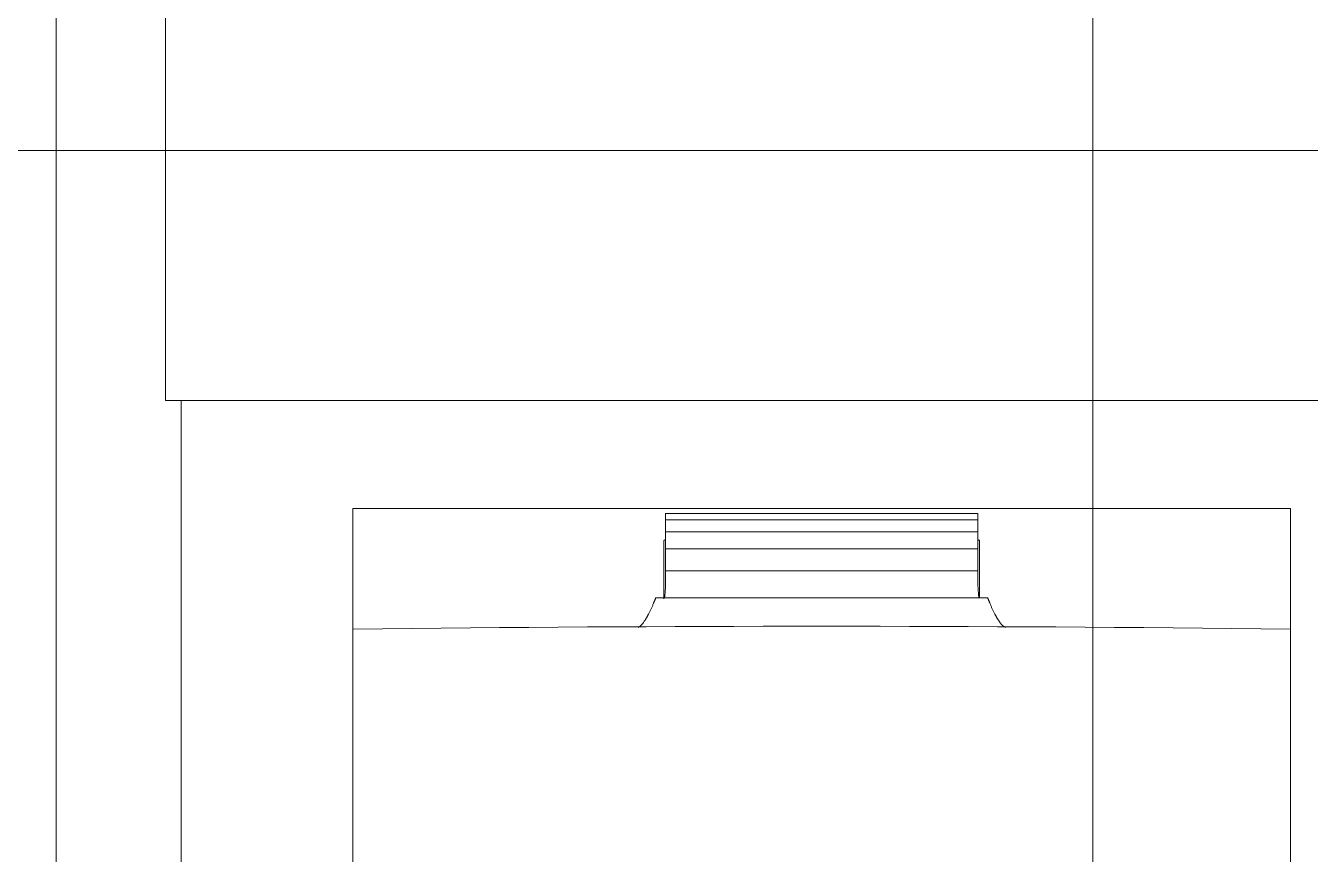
# Model space of a CAD drawing. Header units: millimetres. Extents: x -5 to 111, y -3 to 86.
# Drawn here: x 20.21053 to 20.25164, y 19.49497 to 19.5215 of the extents above; entities that cross this region are included whole.
import ezdxf

# ---------------------------------------------------------------- set-up
doc = ezdxf.new("R2010")
doc.units = ezdxf.units.MM
doc.linetypes.add('STRICHPUNKT2', pattern=[0.5, 0.25, -0.125, 0, -0.125])
doc.layers.add('A1I6----E-', color=3, linetype='Continuous', lineweight=25)
doc.layers.add('A1Z29---T-', color=5, linetype='Continuous', lineweight=18)
doc.styles.add('ARIAL', font='ARIAL.TTF')

# ---------------------------------------------------------------- blocks, each defined once
blk = doc.blocks.new('Gruppe-455')
at = {"layer": 'A1I6----E-', "linetype": 'Continuous', "lineweight": 9}
for p, q in [((-30.588947, -23.001103), (-30.588947, -23.051103)), ((-30.584945, -23.051103), (-30.584945, -23.034103)), ((-30.549445, -23.037558), (-30.579445, -23.037558)), ((-30.579445, -23.037558), (-30.579445, -23.037691)), ((-30.579445, -23.037691), (-30.579445, -23.039132)), ((-30.549445, -23.037691), (-30.549445, -23.037558)), ((-30.549445, -23.037691), (-30.549445, -23.039132)), ((-30.559445, -23.037719), (-30.569445, -23.037719)), ((-30.569445, -23.037925), (-30.569445, -23.037719)), ((-30.559445, -23.037925), (-30.569445, -23.037925)), ((-30.569445, -23.038302), (-30.569445, -23.037925)), ((-30.559445, -23.037719), (-30.559445, -23.037925)), ((-30.559445, -23.037925), (-30.559445, -23.038302)), ((-30.559445, -23.038302), (-30.569445, -23.038302)), ((-30.569445, -23.038848), (-30.569445, -23.038302)), ((-30.559445, -23.038302), (-30.559445, -23.038848)), ((-30.569495, -23.038586), (-30.569495, -23.039132)), ((-30.569445, -23.038848), (-30.559445, -23.038848)), ((-30.569445, -23.039555), (-30.569445, -23.038848)), ((-30.559445, -23.038848), (-30.559445, -23.039555)), ((-30.559395, -23.039132), (-30.559395, -23.038586)), ((-30.579445, -23.039132), (-30.579445, -23.041423)), ((-30.569495, -23.040445), (-30.569495, -23.039132)), ((-30.559395, -23.039132), (-30.559395, -23.040416)), ((-30.549445, -23.039132), (-30.549445, -23.041423)), ((-30.569445, -23.039939), (-30.569445, -23.039555)), ((-30.569445, -23.039555), (-30.559445, -23.039555)), ((-30.559445, -23.039555), (-30.559445, -23.039939)), ((-30.569756, -23.040416), (-30.559133, -23.040416)), ((-30.579436, -23.041422), (-30.579445, -23.041423)), ((-30.579445, -23.062843), (-30.579445, -23.041423)), ((-30.549445, -23.041423), (-30.549453, -23.041422)), ((-30.549445, -23.041423), (-30.549445, -23.062843))]:
    blk.add_line(p, q, dxfattribs=at)
at = {"layer": 'A1I6----E-', "linetype": 'Continuous', "lineweight": 9, "flags": 128}
blk.add_lwpolyline([(-30.510445, -23.071103), (-30.510445, -22.981103), (-30.518445, -22.981103), (-30.520445, -23.021103), (-30.540445, -23.021103, -0.414214), (-30.543445, -23.018103), (-30.585445, -23.018103), (-30.585445, -23.034103), (-30.543445, -23.034103, -0.414214), (-30.540445, -23.031103), (-30.520445, -23.031103), (-30.518445, -23.071103)], format="xyb", close=True, dxfattribs=at)
for points in [[(-30.569457, -23.040272, 0.019313), (-30.569445, -23.039939), (-30.569445, -23.039939)], [(-30.559445, -23.039939), (-30.559445, -23.039939, 0.019313), (-30.559432, -23.040272, 0.019313)], [(-30.569476, -23.040416), (-30.569476, -23.040415, 0.030339), (-30.569458, -23.040273), (-30.569457, -23.040272)], [(-30.559432, -23.040272), (-30.559432, -23.040274, 0.040024), (-30.559415, -23.040416), (-30.559415, -23.040416)], [(-30.549453, -23.041422, 0.006251), (-30.579436, -23.041422, 0.006251)], [(-30.570315, -23.041364, 0.094462), (-30.57022, -23.041292), (-30.570202, -23.041272, 0.045115), (-30.570098, -23.041132), (-30.570083, -23.041108), (-30.570082, -23.041107)], [(-30.558807, -23.041107, 0.0176), (-30.558732, -23.041214), (-30.558718, -23.041234, 0.098271), (-30.558587, -23.041351), (-30.558563, -23.041366), (-30.558561, -23.041367)]]:
    blk.add_lwpolyline(points, format="xyb", dxfattribs=at)
at = {"layer": 'A1I6----E-', "linetype": 'Continuous', "lineweight": 9}
for points in [[(-30.569445, -23.038562), (-30.569454, -23.038564), (-30.569467, -23.038568), (-30.569474, -23.03857), (-30.56948, -23.038573), (-30.569485, -23.038575), (-30.569489, -23.038578), (-30.569492, -23.03858), (-30.569494, -23.038582), (-30.569495, -23.038585), (-30.569495, -23.038586)], [(-30.559395, -23.038586), (-30.559395, -23.038585), (-30.559395, -23.038583), (-30.559397, -23.03858), (-30.5594, -23.038578), (-30.559404, -23.038575), (-30.559409, -23.038573), (-30.559415, -23.03857), (-30.559423, -23.038568), (-30.559435, -23.038564), (-30.559445, -23.038562)], [(-30.570082, -23.041107), (-30.569985, -23.040941), (-30.569822, -23.040595), (-30.569756, -23.040416)], [(-30.559133, -23.040416), (-30.559067, -23.040595), (-30.558904, -23.040941), (-30.558807, -23.041107)]]:
    blk.add_open_spline(points, degree=2, dxfattribs=at)
blk = doc.blocks.new('Gruppe-466')
at = {"layer": 'A1I6----E-', "linetype": 'STRICHPUNKT2', "lineweight": 9}
blk.add_line((-28.132245, -23.026103), (-32.253245, -23.026103), dxfattribs=at)
at = {"layer": 'A1I6----E-'}
blk.add_blockref('Gruppe-455', (0, 0), dxfattribs=at)
blk = doc.blocks.new('bbl-raumstempel')
blk.add_lwpolyline([(0, 0), (0, -0.45), (1.2, -0.45), (1.2, 0), (0, 0)])
at = {"style": 'ARIAL'}
for tag, p, height in [('RAUMBEZ', (0.023321, 0.055455), 0.125), ('FB', (0.820147, -0.108287), 0.075), ('RNR1', (0.023321, -0.285001), 0.125), ('RB', (0.820147, -0.258287), 0.075), ('FLAECHE', (0.820147, -0.408287), 0.075), ('RNR2', (0.023321, -0.542785), 0.075), ('B', (0.175565, -0.697069), 0.075), ('W', (0.175565, -0.822069), 0.075), ('D', (0.175565, -0.947787), 0.075)]:
    blk.add_attdef(tag, p, '', height=height, dxfattribs=at)

msp = doc.modelspace()

# ---------------------------------------------------------------- block references
at = {"layer": 'A1I6----E-'}
msp.add_blockref('Gruppe-466', (50.800446, 42.543603), dxfattribs=at)
at = {"layer": 'A1Z29---T-'}
msp.add_blockref('bbl-raumstempel', (19.044682, 19.751542), dxfattribs=at)

doc.saveas('drawing.dxf')
